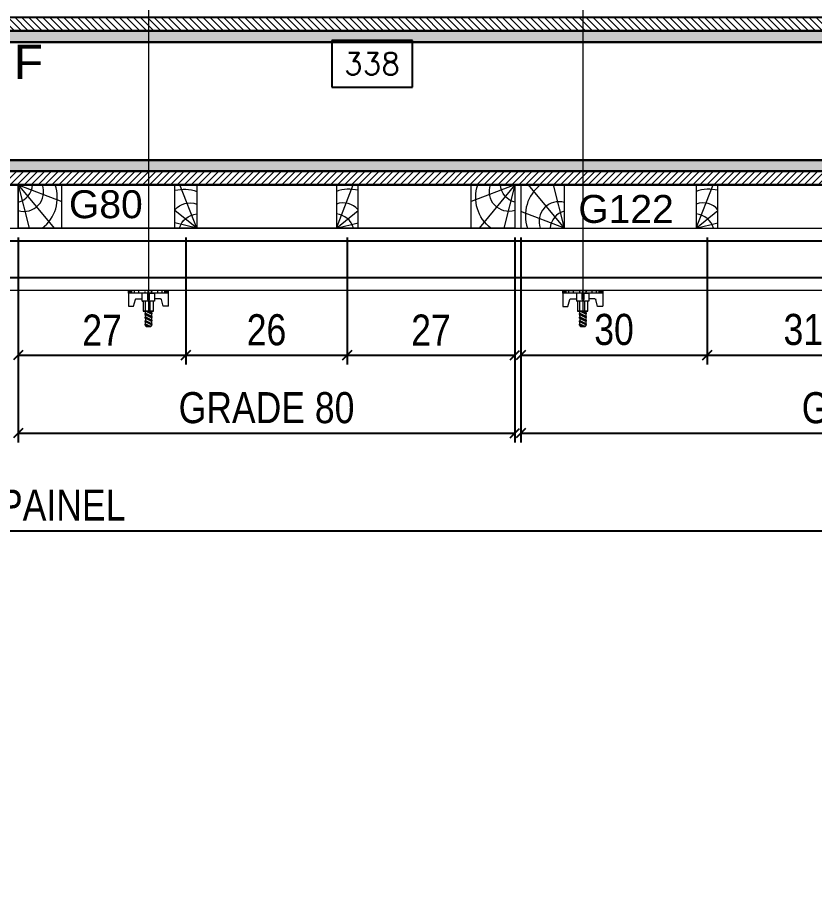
# Model space of a CAD drawing. Extents: x 28748 to 35002, y 14885 to 43501.
# Drawn here: x 30821.5 to 31078.5, y 30332.4 to 30610.9 of the extents above; entities that cross this region are included whole.
import ezdxf
from ezdxf.enums import TextEntityAlignment as Align

# ---------------------------------------------------------------- set-up
doc = ezdxf.new("R2010")
doc.units = 0
for name, color, linetype, lineweight in [('CONCRETO', 251, 'Continuous', 25), ('Hachura', 251, 'Continuous', 9), ('Madeira', 126, 'Continuous', 18), ('Perfil Metálico', 224, 'Continuous', 18)]:
    doc.layers.add(name, color=color, linetype=linetype, lineweight=lineweight)
for name, color, linetype in [('COTA', 241, 'Continuous'), ('MEIO_PONT', 93, 'Continuous'), ('Painéis', 200, 'Continuous'), ('SARRAFO', 251, 'Continuous'), ('TEXTO_GERAL', 7, 'Continuous')]:
    doc.layers.add(name, color=color, linetype=linetype)
doc.styles.add('ARIAL', font='arial.ttf')
doc.styles.add('COTA TECNICA 2X', font='techl___.ttf', dxfattribs={"height": 10})
doc.styles.add('ROMANS', font='romans.shx')
doc.styles.add('SANSSERIF', font='sas_____.pfb')
doc.dimstyles.new('Cota Seção interna', dxfattribs={"dimtxt": 7, "dimasz": 6, "dimexe": 0.18, "dimexo": 2, "dimgap": -4, "dimtad": 3, "dimdec": 1, "dimlfac": 0.5, "dimzin": 12, "dimdsep": 46, "dimtxsty": 'ROMANS', "dimblk": 'ARCHTICK', "dimcen": 0.09, "dimse1": 1, "dimse2": 1, "dimsd1": 1, "dimsd2": 1, "dimclrd": 180, "dimclre": 5, "dimclrt": 1, "dimadec": 0, "dimazin": 3, "dimtfac": 1, "dimtdec": 1, "dimtofl": 0, "dimtmove": 0, "dimatfit": 3, "dimldrblk": 'ARCHTICK', "dimfxl": 1, "dimtolj": 1, "dimtzin": 0, "dimarcsym": 0})
doc.dimstyles.new('SECAO PILAR', dxfattribs={"dimtxt": 10, "dimasz": 3, "dimexe": 3, "dimexo": 3, "dimgap": 3, "dimtad": 1, "dimdec": 1, "dimlfac": 0.5, "dimzin": 12, "dimdsep": 46, "dimtxsty": 'COTA TECNICA 2X', "dimblk1": 'OBLIQUE', "dimblk2": 'OBLIQUE', "dimsah": 1, "dimcen": 0.9, "dimclrd": 256, "dimclre": 256, "dimclrt": 256, "dimadec": 1, "dimazin": 3, "dimtfac": 1, "dimtdec": 1, "dimtmove": 0, "dimatfit": 3, "dimfxl": 1, "dimtolj": 1, "dimtzin": 12, "dimarcsym": 0})

# ---------------------------------------------------------------- blocks, each defined once
blk = doc.blocks.new('*D1834')
at = {"layer": 'COTA', "color": 180, "lineweight": -2, "transparency": 16777216}
for p, q in [((30948.83, 30603.43), (30922.83, 30603.43)), ((30922.83, 30603.43), (30922.83, 30588.43)), ((30948.83, 30588.43), (30948.83, 30603.43)), ((30922.83, 30588.43), (30948.83, 30588.43))]:
    blk.add_line(p, q, dxfattribs=at)
at = {"layer": 'Defpoints', "color": 0, "transparency": 16777216}
for p in [(30597.83, 30602.93), (31273.83, 30602.93), (30597.83, 30584.43)]:
    blk.add_point(p, dxfattribs=at)
at = {"layer": 'COTA', "color": 1, "transparency": 16777216, "insert": (30935.83, 30595.93), "char_height": 7, "attachment_point": 5, "style": 'ROMANS'}
blk.add_mtext('\\A1;338', dxfattribs=at)
blk = doc.blocks.new('_ArchTick')
at = {"color": 0, "linetype": 'ByBlock', "const_width": 0.15}
blk.add_lwpolyline([(-0.5, -0.5), (0.5, 0.5)], dxfattribs=at)
blk = doc.blocks.new('_Oblique')
at = {"color": 0, "linetype": 'ByBlock', "lineweight": -2}
blk.add_line((-0.5, -0.5), (0.5, 0.5), dxfattribs=at)
blk = doc.blocks.new('*D1835')
at = {"layer": 'COTA', "lineweight": -2, "transparency": 16777216}
for p, q in [((30575.83, 30553.93), (30575.83, 30442.44)), ((31235.83, 30553.93), (31235.83, 30442.44)), ((30575.83, 30445.44), (31235.83, 30445.44))]:
    blk.add_line(p, q, dxfattribs=at)
at = {"layer": 'Defpoints', "color": 0, "transparency": 16777216}
for p in [(30575.83, 30556.93), (31235.83, 30556.93), (31235.83, 30445.44)]:
    blk.add_point(p, dxfattribs=at)
at = {"layer": 'COTA', "lineweight": -2, "transparency": 16777216, "xscale": 3, "yscale": 3, "zscale": 3, "rotation": 180}
blk.add_blockref('_Oblique', (30575.83, 30445.44), dxfattribs=at)
at = {"layer": 'COTA', "lineweight": -2, "transparency": 16777216, "xscale": 3, "yscale": 3, "zscale": 3}
blk.add_blockref('_Oblique', (31235.83, 30445.44), dxfattribs=at)
at = {"layer": 'COTA', "transparency": 16777216, "insert": (30824.83, 30453.66), "char_height": 10, "attachment_point": 5, "style": 'COTA TECNICA 2X'}
blk.add_mtext('\\A1;330 PAINEL', dxfattribs=at)
blk = doc.blocks.new('PONTALETE')
at = {"layer": 'Madeira'}
for q in [(2.71, 7), (7, 5.76), (7, 1.74)]:
    blk.add_line((0, 0), q, dxfattribs=at)
blk.add_lwpolyline([(0, 0), (7, 0), (7, 7), (0, 7)], close=True, dxfattribs=at)
for centre, radius, start, end in [((2.04, 0.06), 6.23, 37.2818, 109.0913), ((1.09, 0.9), 3.19, 343.603, 109.9847), ((-0.21, -0.78), 3.09, 14.6322, 86.0383)]:
    blk.add_arc(centre, radius, start, end, dxfattribs=at)
blk = doc.blocks.new('MEIO PONTALETE')
at = {"layer": 'Madeira'}
for q in [(2.71, 7), (3.5, 2.88), (3.5, 0.87)]:
    blk.add_line((0, 0), q, dxfattribs=at)
blk.add_lwpolyline([(0, 0), (3.5, 0), (3.5, 7), (0, 7)], close=True, dxfattribs=at)
for centre, radius, start, end in [((2.04, 0.06), 6.23, 76.4499, 109.0913), ((1.09, 0.9), 3.19, 40.9063, 109.9847), ((-0.21, -0.78), 3.09, 14.6322, 86.0383)]:
    blk.add_arc(centre, radius, start, end, dxfattribs=at)
blk = doc.blocks.new('*D859')
at = {"layer": 'COTA', "lineweight": -2, "transparency": 16777216}
for p, q in [((30983.83, 30539.93), (30983.83, 30499.06)), ((31043.83, 30539.93), (31043.83, 30499.06)), ((30983.83, 30502.06), (31043.83, 30502.06))]:
    blk.add_line(p, q, dxfattribs=at)
at = {"layer": 'Defpoints', "color": 0, "transparency": 16777216}
for p in [(30983.83, 30542.93), (31043.83, 30542.93), (31043.83, 30502.06)]:
    blk.add_point(p, dxfattribs=at)
at = {"layer": 'COTA', "lineweight": -2, "transparency": 16777216, "xscale": 3, "yscale": 3, "zscale": 3, "rotation": 180}
blk.add_blockref('_Oblique', (30983.83, 30502.06), dxfattribs=at)
at = {"layer": 'COTA', "lineweight": -2, "transparency": 16777216, "xscale": 3, "yscale": 3, "zscale": 3}
blk.add_blockref('_Oblique', (31043.83, 30502.06), dxfattribs=at)
at = {"layer": 'COTA', "transparency": 16777216, "insert": (31013.83, 30510.27), "char_height": 10, "attachment_point": 5, "style": 'COTA TECNICA 2X'}
blk.add_mtext('\\A1;30', dxfattribs=at)
blk = doc.blocks.new('*D860')
at = {"layer": 'COTA', "lineweight": -2, "transparency": 16777216}
for p, q in [((31043.83, 30539.93), (31043.83, 30499.06)), ((31105.83, 30539.93), (31105.83, 30499.06)), ((31043.83, 30502.06), (31105.83, 30502.06))]:
    blk.add_line(p, q, dxfattribs=at)
at = {"layer": 'Defpoints', "color": 0, "transparency": 16777216}
for p in [(31043.83, 30542.93), (31105.83, 30542.93), (31105.83, 30502.06)]:
    blk.add_point(p, dxfattribs=at)
at = {"layer": 'COTA', "lineweight": -2, "transparency": 16777216, "xscale": 3, "yscale": 3, "zscale": 3, "rotation": 180}
blk.add_blockref('_Oblique', (31043.83, 30502.06), dxfattribs=at)
at = {"layer": 'COTA', "lineweight": -2, "transparency": 16777216, "xscale": 3, "yscale": 3, "zscale": 3}
blk.add_blockref('_Oblique', (31105.83, 30502.06), dxfattribs=at)
at = {"layer": 'COTA', "transparency": 16777216, "insert": (31074.83, 30510.27), "char_height": 10, "attachment_point": 5, "style": 'COTA TECNICA 2X'}
blk.add_mtext('\\A1;31', dxfattribs=at)
blk = doc.blocks.new('*D863')
at = {"layer": 'COTA', "lineweight": -2, "transparency": 16777216}
for p, q in [((30983.83, 30539.93), (30983.83, 30473.93)), ((31227.83, 30539.93), (31227.83, 30473.93)), ((30983.83, 30476.93), (31227.83, 30476.93))]:
    blk.add_line(p, q, dxfattribs=at)
at = {"layer": 'Defpoints', "color": 0, "transparency": 16777216}
for p in [(30983.83, 30542.93), (31227.83, 30542.93), (31227.83, 30476.93)]:
    blk.add_point(p, dxfattribs=at)
at = {"layer": 'COTA', "lineweight": -2, "transparency": 16777216, "xscale": 3, "yscale": 3, "zscale": 3, "rotation": 180}
blk.add_blockref('_Oblique', (30983.83, 30476.93), dxfattribs=at)
at = {"layer": 'COTA', "lineweight": -2, "transparency": 16777216, "xscale": 3, "yscale": 3, "zscale": 3}
blk.add_blockref('_Oblique', (31227.83, 30476.93), dxfattribs=at)
at = {"layer": 'COTA', "transparency": 16777216, "insert": (31105.83, 30485.04), "char_height": 10, "attachment_point": 5, "style": 'COTA TECNICA 2X'}
blk.add_mtext('\\A1;GRADE 122', dxfattribs=at)
blk = doc.blocks.new('*D943')
at = {"layer": 'COTA', "lineweight": -2, "transparency": 16777216}
for p, q in [((30821.83, 30539.93), (30821.83, 30473.93)), ((30981.83, 30539.93), (30981.83, 30473.93)), ((30821.83, 30476.93), (30981.83, 30476.93))]:
    blk.add_line(p, q, dxfattribs=at)
at = {"layer": 'Defpoints', "color": 0, "transparency": 16777216}
for p in [(30821.83, 30542.93), (30981.83, 30542.93), (30981.83, 30476.93)]:
    blk.add_point(p, dxfattribs=at)
at = {"layer": 'COTA', "lineweight": -2, "transparency": 16777216, "xscale": 3, "yscale": 3, "zscale": 3, "rotation": 180}
blk.add_blockref('_Oblique', (30821.83, 30476.93), dxfattribs=at)
at = {"layer": 'COTA', "lineweight": -2, "transparency": 16777216, "xscale": 3, "yscale": 3, "zscale": 3}
blk.add_blockref('_Oblique', (30981.83, 30476.93), dxfattribs=at)
at = {"layer": 'COTA', "transparency": 16777216, "insert": (30901.83, 30485.06), "char_height": 10, "attachment_point": 5, "style": 'COTA TECNICA 2X'}
blk.add_mtext('\\A1;GRADE 80', dxfattribs=at)
blk = doc.blocks.new('*D944')
at = {"layer": 'COTA', "lineweight": -2, "transparency": 16777216}
for p, q in [((30927.83, 30539.93), (30927.83, 30499.06)), ((30981.83, 30539.93), (30981.83, 30499.06)), ((30927.83, 30502.06), (30981.83, 30502.06))]:
    blk.add_line(p, q, dxfattribs=at)
at = {"layer": 'Defpoints', "color": 0, "transparency": 16777216}
for p in [(30927.83, 30542.93), (30981.83, 30542.93), (30981.83, 30502.06)]:
    blk.add_point(p, dxfattribs=at)
at = {"layer": 'COTA', "lineweight": -2, "transparency": 16777216, "xscale": 3, "yscale": 3, "zscale": 3, "rotation": 180}
blk.add_blockref('_Oblique', (30927.83, 30502.06), dxfattribs=at)
at = {"layer": 'COTA', "lineweight": -2, "transparency": 16777216, "xscale": 3, "yscale": 3, "zscale": 3}
blk.add_blockref('_Oblique', (30981.83, 30502.06), dxfattribs=at)
at = {"layer": 'COTA', "transparency": 16777216, "insert": (30954.83, 30510.13), "char_height": 10, "attachment_point": 5, "style": 'COTA TECNICA 2X'}
blk.add_mtext('\\A1;27', dxfattribs=at)
blk = doc.blocks.new('*D945')
at = {"layer": 'COTA', "lineweight": -2, "transparency": 16777216}
for p, q in [((30821.83, 30539.93), (30821.83, 30499.06)), ((30875.83, 30539.93), (30875.83, 30499.06)), ((30821.83, 30502.06), (30875.83, 30502.06))]:
    blk.add_line(p, q, dxfattribs=at)
at = {"layer": 'Defpoints', "color": 0, "transparency": 16777216}
for p in [(30821.83, 30542.93), (30875.83, 30542.93), (30875.83, 30502.06)]:
    blk.add_point(p, dxfattribs=at)
at = {"layer": 'COTA', "lineweight": -2, "transparency": 16777216, "xscale": 3, "yscale": 3, "zscale": 3, "rotation": 180}
blk.add_blockref('_Oblique', (30821.83, 30502.06), dxfattribs=at)
at = {"layer": 'COTA', "lineweight": -2, "transparency": 16777216, "xscale": 3, "yscale": 3, "zscale": 3}
blk.add_blockref('_Oblique', (30875.83, 30502.06), dxfattribs=at)
at = {"layer": 'COTA', "transparency": 16777216, "insert": (30848.83, 30510.13), "char_height": 10, "attachment_point": 5, "style": 'COTA TECNICA 2X'}
blk.add_mtext('\\A1;27', dxfattribs=at)
blk = doc.blocks.new('*D946')
at = {"layer": 'COTA', "lineweight": -2, "transparency": 16777216}
for p, q in [((30875.83, 30539.93), (30875.83, 30499.06)), ((30927.83, 30539.93), (30927.83, 30499.06)), ((30875.83, 30502.06), (30927.83, 30502.06))]:
    blk.add_line(p, q, dxfattribs=at)
at = {"layer": 'Defpoints', "color": 0, "transparency": 16777216}
for p in [(30875.83, 30542.93), (30927.83, 30542.93), (30927.83, 30502.06)]:
    blk.add_point(p, dxfattribs=at)
at = {"layer": 'COTA', "lineweight": -2, "transparency": 16777216, "xscale": 3, "yscale": 3, "zscale": 3, "rotation": 180}
blk.add_blockref('_Oblique', (30875.83, 30502.06), dxfattribs=at)
at = {"layer": 'COTA', "lineweight": -2, "transparency": 16777216, "xscale": 3, "yscale": 3, "zscale": 3}
blk.add_blockref('_Oblique', (30927.83, 30502.06), dxfattribs=at)
at = {"layer": 'COTA', "transparency": 16777216, "insert": (30901.83, 30510.16), "char_height": 10, "attachment_point": 5, "style": 'COTA TECNICA 2X'}
blk.add_mtext('\\A1;26', dxfattribs=at)
blk = doc.blocks.new('*D1851')
at = {"layer": 'COTA', "linetype": 'ByBlock', "lineweight": -2, "transparency": 16777216}
for p, q in [((30575.83, 30605.93), (30575.83, 30778.71)), ((31295.83, 30605.93), (31295.83, 30778.71)), ((30575.83, 30775.71), (31295.83, 30775.71))]:
    blk.add_line(p, q, dxfattribs=at)
at = {"layer": 'Defpoints', "color": 0, "linetype": 'ByBlock', "transparency": 16777216}
for p in [(31295.83, 30775.71), (30575.83, 30602.93), (31295.83, 30602.93)]:
    blk.add_point(p, dxfattribs=at)
at = {"layer": 'COTA', "linetype": 'ByBlock', "lineweight": -2, "transparency": 16777216, "xscale": 3, "yscale": 3, "zscale": 3, "rotation": 180}
blk.add_blockref('_Oblique', (30575.83, 30775.71), dxfattribs=at)
at = {"layer": 'COTA', "linetype": 'ByBlock', "lineweight": -2, "transparency": 16777216, "xscale": 3, "yscale": 3, "zscale": 3}
blk.add_blockref('_Oblique', (31295.83, 30775.71), dxfattribs=at)
at = {"layer": 'COTA', "linetype": 'ByBlock', "transparency": 16777216, "insert": (30935.83, 30783.93), "char_height": 10, "attachment_point": 5, "style": 'COTA TECNICA 2X'}
blk.add_mtext('\\A1;360 PAINEL', dxfattribs=at)
blk = doc.blocks.new('C')
at = {"layer": 'Hachura', "color": 0}
for p, q in [((0, 3.22), (0, -3.22)), ((0.45, 3.22), (0, 3.22)), ((0.46, 3.16), (0, 3.16)), ((0.46, 3.05), (0, 3.05)), ((0.46, 2.88), (0, 2.88)), ((0.45, -3.23), (0.45, 3.22)), ((0.45, 3.22), (2.58, 3.22)), ((2.58, 3.22), (2.58, 2.39)), ((0, 2.75), (0, -1.16)), ((0.46, 2.65), (0, 2.65)), ((0.46, 2.23), (0, 2.23)), ((0.46, 1.51), (0, 1.51)), ((1.35, 1.94), (1.35, 0.96)), ((2.58, 2.39), (1.47, 2.09)), ((0.39, 0.49), (0.17, 0.49)), ((1.74, 0.97), (0.45, 0.97)), ((1.45, 0.1), (0.45, 0.1)), ((1.74, -0.97), (1.74, 0.97)), ((1.74, 0.97), (1.74, 0.84)), ((1.74, 0.97), (1.74, 0.84)), ((1.74, 0.84), (3.35, 0.84)), ((3.35, 0.45), (1.74, 0.45)), ((3.32, 0.84), (3.32, -0.84)), ((3.35, 0.84), (3.35, -0.84)), ((3.68, 0.45), (3.35, 0.45)), ((3.84, -0.52), (3.35, 0.45)), ((3.35, 0.06), (3.67, -0.57)), ((3.68, 0.45), (4.16, -0.52)), ((3.72, 0.5), (4.25, -0.57)), ((4.37, -0.55), (3.83, 0.53)), ((4.15, 0.45), (3.93, 0.45)), ((4.42, -0.52), (3.93, 0.45)), ((4.15, 0.45), (4.26, 0.45)), ((4.26, 0.45), (4.74, -0.52)), ((4.3, 0.5), (4.83, -0.57)), ((4.95, -0.55), (4.41, 0.53)), ((4.51, 0.45), (4.84, 0.45)), ((5, -0.52), (4.51, 0.45)), ((4.84, 0.45), (5.32, -0.52)), ((4.88, 0.5), (5.41, -0.57)), ((5.53, -0.55), (4.99, 0.53)), ((5.58, -0.52), (5.09, 0.45)), ((5.42, 0.45), (5.09, 0.45)), ((5.58, -0.52), (5.09, 0.45)), ((5.42, 0.45), (5.74, -0.19)), ((5.46, 0.5), (5.74, -0.07)), ((5.74, 0.19), (5.57, 0.53)), ((5.74, 0.32), (5.68, 0.45)), ((5.68, 0.45), (5.74, 0.45)), ((5.74, 0.45), (5.9, 0.29)), ((5.74, 0.45), (5.74, -0.52)), ((5.9, -0.36), (5.9, 0.29)), ((0.45, 0), (0, 0)), ((0.08, -0.48), (0.29, -0.48)), ((0.29, -0.48), (0.4, -0.48)), ((0.45, 0), (0.45, -0.97)), ((0.45, -0.16), (1.45, -0.16)), ((0.45, -0.65), (0.45, -0.32)), ((0.45, -3.23), (0.45, -0.65)), ((0.45, -0.97), (1.74, -0.97)), ((1.35, -1.94), (1.35, -0.97)), ((3.35, -0.32), (1.74, -0.32)), ((3.35, -0.84), (1.74, -0.84)), ((3.35, -0.07), (3.58, -0.52)), ((3.35, -0.52), (3.58, -0.52)), ((3.84, -0.52), (4.16, -0.52)), ((4.42, -0.52), (4.74, -0.52)), ((4.63, -0.52), (4.74, -0.52)), ((5, -0.52), (5.32, -0.52)), ((5.58, -0.52), (5.74, -0.52)), ((5.74, -0.52), (5.9, -0.36)), ((5.74, -0.52), (5.74, -0.52)), ((0.46, -1.52), (0, -1.52)), ((0.46, -2.23), (0, -2.23)), ((0.46, -2.65), (0, -2.65)), ((2.58, -2.39), (1.47, -2.1)), ((2.58, -3.23), (2.58, -2.39)), ((0.46, -2.88), (0, -2.88)), ((0.46, -3.05), (0, -3.05)), ((0.46, -3.16), (0, -3.16)), ((0, -3.22), (2.57, -3.22))]:
    blk.add_line(p, q, dxfattribs=at)
for centre, radius, start, end in [((1.52, 1.94), 0.161, 104.7436, 180), ((1.44, -0.03), 0.129, 272.695, 87.305), ((3.81, 0.39), 0.143, 25.5688, 154.4312), ((4.39, 0.39), 0.143, 25.5688, 154.4312), ((4.97, 0.39), 0.143, 25.5688, 154.4312), ((5.55, 0.39), 0.143, 25.5688, 154.4312), ((0.17, -0.37), 0.174, 221.744, 317.8592), ((3.71, -0.4), 0.174, 222.1408, 318.256), ((4.29, -0.4), 0.174, 222.1408, 318.256), ((4.87, -0.4), 0.174, 222.1408, 318.256), ((5.45, -0.4), 0.174, 222.1408, 318.256), ((5.61, -0.4), 0.174, 317.8592, 318.256), ((1.52, -1.94), 0.161, 180, 255.2564)]:
    blk.add_arc(centre, radius, start, end, dxfattribs=at)

msp = doc.modelspace()

# ---------------------------------------------------------------- hatches: boundary and pattern name
at = {"layer": 'Hachura'}
h = msp.add_hatch(dxfattribs=at)
h.set_pattern_fill('ANSI31', color=256, scale=0.5, angle=270, style=0)
h.set_pattern_definition([(315, (23354.4576, 19479.0238), (1.12253202, 1.12253202), [])])
h.paths.add_polyline_path([(30575.83, 30610.93), (30575.83, 30606.53), (31295.83, 30606.53), (31295.83, 30610.93)])
h = msp.add_hatch(color=256, dxfattribs=at)
h.dxf.hatch_style = 1
h.paths.add_polyline_path([(31295.83, 30606.53), (31295.83, 30602.93), (30575.83, 30602.93), (30575.83, 30606.53)])
h = msp.add_hatch(color=256, dxfattribs=at)
h.dxf.hatch_style = 1
h.paths.add_polyline_path([(30575.83, 30564.93), (31235.83, 30564.93), (31235.83, 30561.33), (30575.83, 30561.33)])
h = msp.add_hatch(dxfattribs=at)
h.set_pattern_fill('ANSI31', color=256, scale=0.5, angle=360, style=0)
h.set_pattern_definition([(45, (41120.1992, 53452.7347), (-1.12253202, 1.12253202), [])])
h.paths.add_polyline_path([(30575.83, 30561.33), (30575.83, 30556.93), (31235.83, 30556.93), (31235.83, 30561.33)])

# ---------------------------------------------------------------- linework, layer by layer
at = {"layer": 'CONCRETO', "color": 2}
msp.add_lwpolyline([(31273.83, 30126.93), (31235.83, 30126.93), (31235.83, 30564.93), (30597.83, 30564.93), (30597.83, 30602.93), (31273.83, 30602.93)], close=True, dxfattribs=at)
at = {"layer": 'Hachura'}
for p, q in [((30863.75, 30655.74), (30863.76, 30515.94)), ((31003.75, 30655.75), (31003.76, 30515.95))]:
    msp.add_line(p, q, dxfattribs=at)
at = {"layer": 'Madeira'}
for points in [[(30981.83, 30556.93), (30981.83, 30542.93), (30821.83, 30542.93), (30821.83, 30556.93)], [(30983.83, 30556.93), (30983.83, 30542.93), (31227.83, 30542.93), (31227.83, 30556.93)]]:
    msp.add_lwpolyline(points, close=True, dxfattribs=at)
at = {"layer": 'Painéis'}
for points in [[(31295.83, 30606.53), (31295.83, 30602.93), (30575.83, 30602.93), (30575.83, 30606.53)], [(30575.83, 30564.93), (31235.83, 30564.93), (31235.83, 30561.33), (30575.83, 30561.33)]]:
    msp.add_lwpolyline(points, close=True, dxfattribs=at)
at = {"layer": 'Perfil Metálico'}
msp.add_lwpolyline([(30543.9, 30522.93), (30543.9, 30542.93), (31227.83, 30542.93), (31227.83, 30522.93)], close=True, dxfattribs=at)
at = {"layer": 'SARRAFO'}
for points in [[(31295.83, 30606.53), (30575.83, 30606.53), (30575.83, 30610.93), (31295.83, 30610.93)], [(31295.83, 30606.53), (30575.83, 30606.53), (30575.83, 30610.93), (31295.83, 30610.93)], [(31235.83, 30556.93), (30575.83, 30556.93), (30575.83, 30561.33), (31235.83, 30561.33)], [(31235.83, 30556.93), (31235.83, 30561.33), (30575.83, 30561.33), (30575.83, 30556.93)], [(31227.83, 30538.93), (31227.83, 30526.93), (30543.9, 30526.93), (30543.9, 30538.93)]]:
    msp.add_lwpolyline(points, close=True, dxfattribs=at)

# ---------------------------------------------------------------- block references
at = {"layer": 'Hachura', "linetype": 'Continuous', "xscale": -2, "yscale": 2, "zscale": 2, "rotation": 90}
for p in [(30863.74, 30522.94), (31003.74, 30522.93)]:
    msp.add_blockref('C', p, dxfattribs=at)
at = {"layer": 'Madeira', "xscale": 2, "yscale": 2, "zscale": 2, "rotation": 89.99999999999999}
msp.add_blockref('PONTALETE', (30997.83, 30542.93), dxfattribs=at)
at = {"layer": 'Madeira', "xscale": 1.999999997962732, "yscale": 1.999999997962732, "zscale": 1.999999997962732}
msp.add_blockref('MEIO PONTALETE', (31040.33, 30542.93), dxfattribs=at)
at = {"layer": 'MEIO_PONT', "yscale": 2, "zscale": 2}
for p, xscale, rotation in [((30821.83, 30556.93), 2, 269.9999999999999), ((30981.83, 30556.93), -2, 90)]:
    msp.add_blockref('PONTALETE', p, dxfattribs=dict(at, xscale=xscale, rotation=rotation))
at = {"layer": 'MEIO_PONT', "yscale": 1.999999997962732, "zscale": 1.999999997962732}
for p, xscale in [((30879.33, 30542.93), -1.999999997962732), ((30924.33, 30542.93), 1.999999997962732)]:
    msp.add_blockref('MEIO PONTALETE', p, dxfattribs=dict(at, xscale=xscale))

# ---------------------------------------------------------------- texts
at = {"layer": 'TEXTO_GERAL', "style": 'ARIAL'}
msp.add_text('F', height=11, dxfattribs=at).set_placement((30825.11, 30596.58), align=Align.MIDDLE_CENTER)
at = {"layer": 'TEXTO_GERAL', "color": 0, "linetype": 'Continuous', "style": 'SANSSERIF'}
for s, p in [('G80', (30838.17, 30550.68)), ('G122', (31002.33, 30549.17))]:
    msp.add_text(s, height=9, dxfattribs=at).set_placement(p, align=Align.MIDDLE_LEFT)

# ---------------------------------------------------------------- dimensions: what is measured, and where the dimension line sits
at = {"layer": 'COTA', "linetype": 'ByBlock'}
dim = msp.add_linear_dim(base=(31295.83, 30775.71), p1=(30575.83, 30602.93), p2=(31295.83, 30602.93), text='<> PAINEL', dimstyle='SECAO PILAR', override={"dimtmove": 1}, dxfattribs=at)
dim.commit()
dim.dimension.update_dxf_attribs({"geometry": '*D1851', "text_midpoint": (30935.83, 30783.93)})
at = {"layer": 'COTA'}
dim = msp.add_linear_dim(base=(30597.83, 30584.43), p1=(31273.83, 30602.93), p2=(30597.83, 30602.93), angle=180, dimstyle='Cota Seção interna', dxfattribs=at)
dim.commit()
dim.dimension.update_dxf_attribs({"geometry": '*D1834', "text_midpoint": (30935.83, 30595.93)})
dim = msp.add_linear_dim(base=(31235.83, 30445.44), p1=(30575.83, 30556.93), p2=(31235.83, 30556.93), text='<> PAINEL', dimstyle='SECAO PILAR', dxfattribs=at)
dim.commit()
dim.dimension.update_dxf_attribs({"geometry": '*D1835', "text_midpoint": (30824.83, 30445.44), "dimtype": 160})
for base, p1, p2, picture, middle in [((30981.83, 30476.93), (30821.83, 30542.93), (30981.83, 30542.93), '*D943', (30901.83, 30485.06)), ((31227.83, 30476.93), (30983.83, 30542.93), (31227.83, 30542.93), '*D863', (31105.83, 30485.04))]:
    dim = msp.add_linear_dim(base=base, p1=p1, p2=p2, text='GRADE <>', dimstyle='SECAO PILAR', dxfattribs=at)
    dim.commit()
    dim.dimension.update_dxf_attribs({"geometry": picture, "text_midpoint": middle})
for base, p1, p2, picture, middle in [((30875.83, 30502.06), (30821.83, 30542.93), (30875.83, 30542.93), '*D945', (30848.83, 30510.13)), ((30927.83, 30502.06), (30875.83, 30542.93), (30927.83, 30542.93), '*D946', (30901.83, 30510.16)), ((30981.83, 30502.06), (30927.83, 30542.93), (30981.83, 30542.93), '*D944', (30954.83, 30510.13)), ((31043.83, 30502.06), (30983.83, 30542.93), (31043.83, 30542.93), '*D859', (31013.83, 30510.27)), ((31105.83, 30502.06), (31043.83, 30542.93), (31105.83, 30542.93), '*D860', (31074.83, 30510.27))]:
    dim = msp.add_linear_dim(base=base, p1=p1, p2=p2, dimstyle='SECAO PILAR', dxfattribs=at)
    dim.commit()
    dim.dimension.update_dxf_attribs({"geometry": picture, "text_midpoint": middle})

doc.saveas('drawing.dxf')
